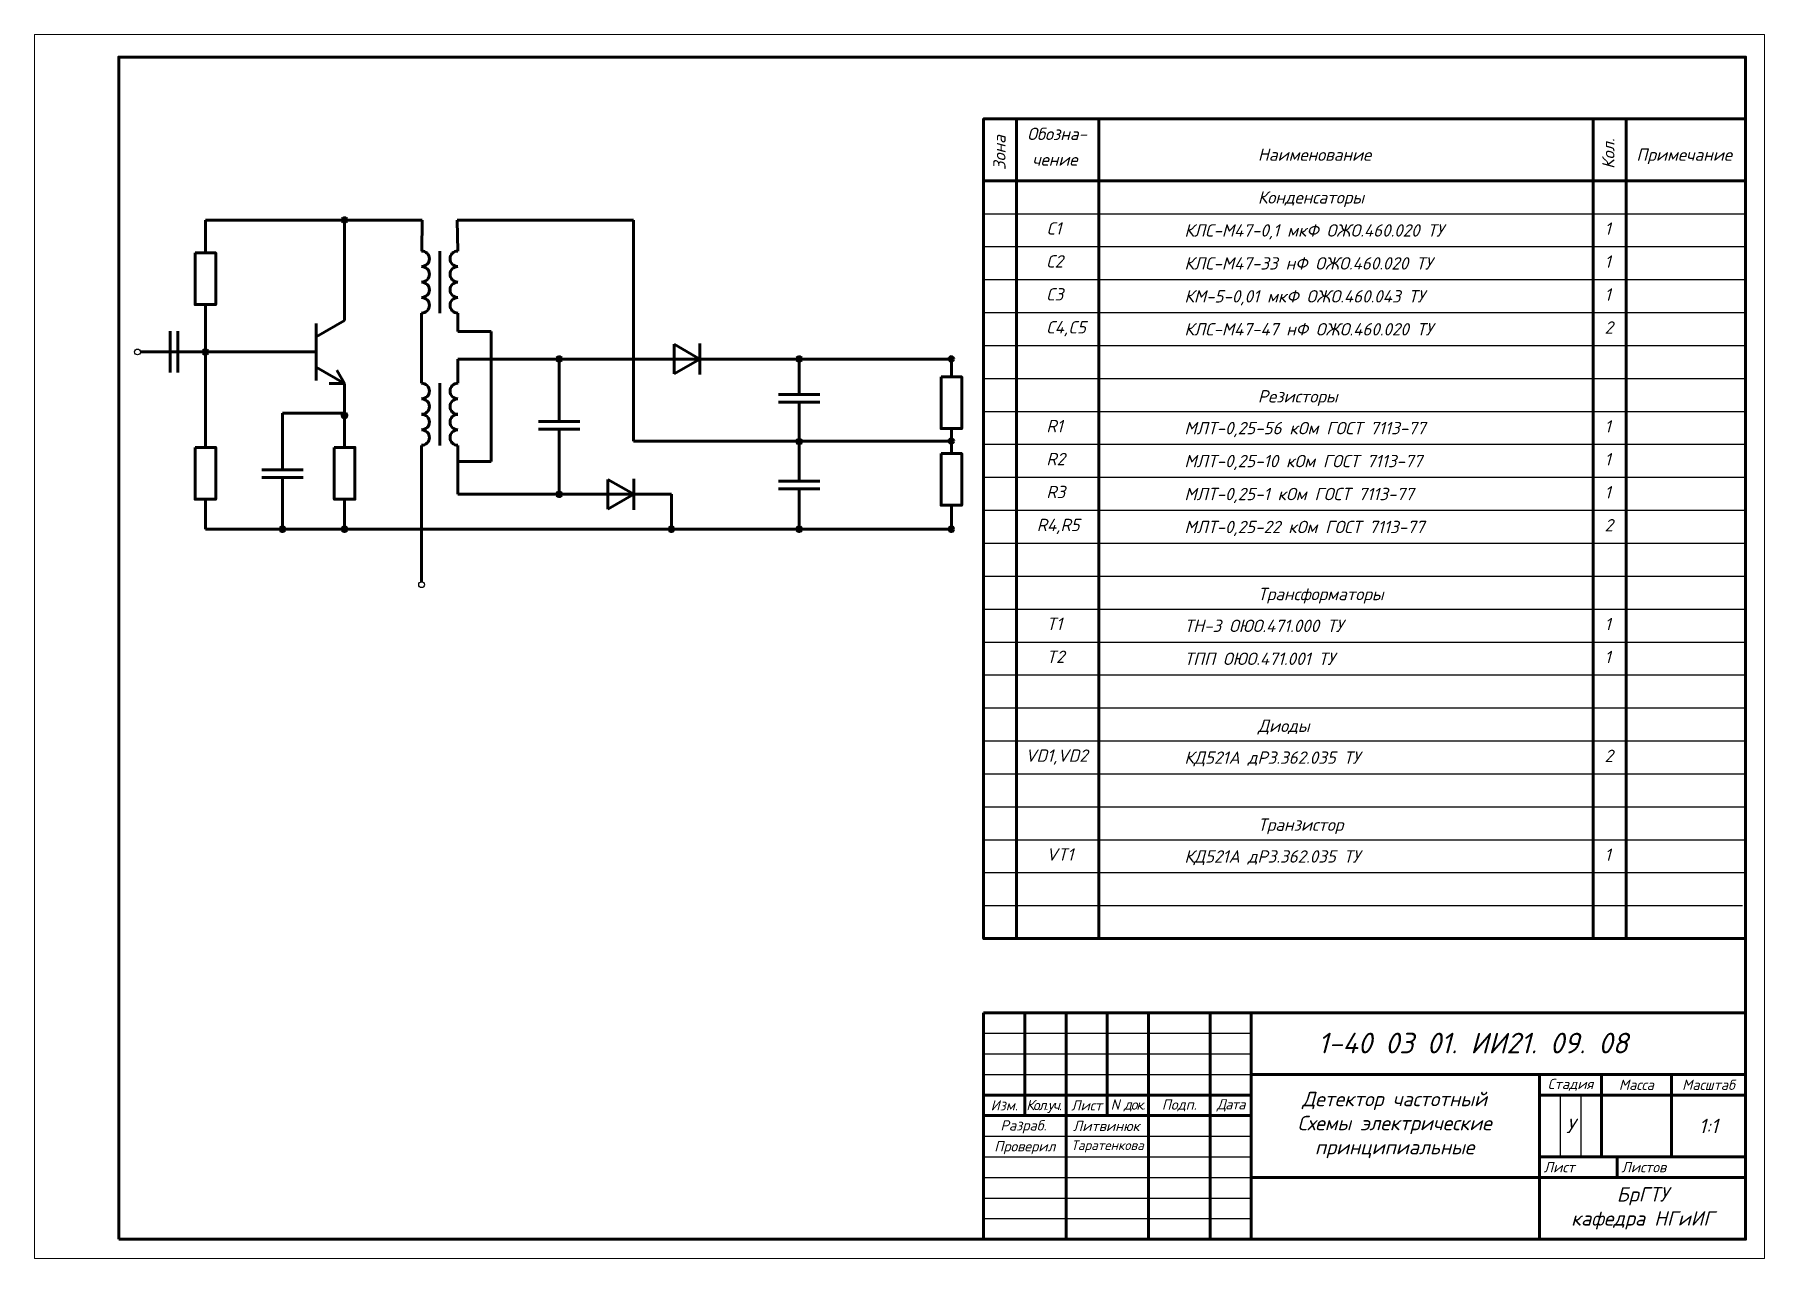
# Paper-space layout 'Лист1' of a CAD drawing. Header units: millimetres. Extents: x -2 to 418, y -3 to 295.
# The model-space entities are those that its viewports show. They can reach past a viewport. Long polylines and large blocks are cut down to what shows.
import ezdxf

# ---------------------------------------------------------------- set-up
doc = ezdxf.new("R2010")
doc.units = ezdxf.units.MM
doc.header["$LTSCALE"] = 0.5
doc.styles.add('GOST-2.304_Type-B', font='isocpeui.ttf')
doc.styles.add('style3', font='isocpeur.ttf', dxfattribs={"width": 0.8, "oblique": 15})

msp = doc.modelspace()

# ---------------------------------------------------------------- linework, layer by layer
msp.add_line((-42208.47, 32293.08), (-42393.47, 32293.08))
at = {"lineweight": 60}
for p, q in [((-42582.42, 32253.54), (-42582.42, 32245.56)), ((-42548.66, 32253.54), (-42582.42, 32253.54)), ((-42548.66, 32253.54), (-42548.66, 32229.15)), ((-42548.66, 32253.54), (-42529.82, 32253.54)), ((-42529.82, 32253.54), (-42529.92, 32246.01)), ((-42521.27, 32253.54), (-42521.17, 32246.01)), ((-42521.27, 32253.54), (-42478.47, 32253.54)), ((-42478.47, 32253.54), (-42478.47, 32199.87)), ((-42525.55, 32230.94), (-42525.55, 32246.01)), ((-42582.42, 32233), (-42582.42, 32198.32)), ((-42555.56, 32225.16), (-42548.66, 32229.15)), ((-42555.56, 32228.41), (-42555.56, 32214.59)), ((-42529.94, 32230.94), (-42529.94, 32213.9)), ((-42521.15, 32230.94), (-42521.15, 32226.44)), ((-42591.02, 32226.52), (-42591.02, 32216.48)), ((-42589.14, 32226.52), (-42589.14, 32216.48)), ((-42521.15, 32226.44), (-42513.04, 32226.44)), ((-42513.04, 32226.44), (-42513.04, 32194.93)), ((-42555.56, 32221.5), (-42598.22, 32221.5)), ((-42462.35, 32219.79), (-42468.63, 32223.41)), ((-42468.63, 32223.41), (-42468.63, 32216.17)), ((-42462.35, 32223.56), (-42462.35, 32216.02)), ((-42555.56, 32217.84), (-42548.66, 32213.85)), ((-42548.66, 32213.85), (-42550.54, 32217.12)), ((-42521.15, 32213.9), (-42521.15, 32219.79)), ((-42521.15, 32219.79), (-42445.08, 32219.79)), ((-42496.53, 32219.79), (-42496.53, 32204.65)), ((-42462.35, 32219.79), (-42468.63, 32216.17)), ((-42401.31, 32219.79), (-42445.08, 32219.79)), ((-42438.26, 32219.79), (-42438.26, 32211.21)), ((-42401.31, 32215.46), (-42401.31, 32219.79)), ((-42548.66, 32213.85), (-42552.42, 32213.85)), ((-42548.66, 32213.85), (-42548.66, 32198.32)), ((-42525.55, 32198.83), (-42525.55, 32213.9)), ((-42433.24, 32211.21), (-42443.28, 32211.21)), ((-42433.24, 32209.32), (-42443.28, 32209.32)), ((-42438.26, 32209.32), (-42438.26, 32190.15)), ((-42563.73, 32206.63), (-42563.73, 32192.89)), ((-42563.73, 32206.63), (-42548.66, 32206.63)), ((-42491.51, 32204.65), (-42501.55, 32204.65)), ((-42491.51, 32202.77), (-42501.55, 32202.77)), ((-42496.53, 32202.77), (-42496.53, 32186.95)), ((-42401.31, 32199.87), (-42478.47, 32199.87)), ((-42401.31, 32202.9), (-42401.31, 32196.83)), ((-42529.94, 32198.83), (-42529.94, 32165.7)), ((-42521.15, 32198.83), (-42521.15, 32186.95)), ((-42513.04, 32194.93), (-42521.15, 32194.93)), ((-42558.71, 32192.89), (-42568.75, 32192.89)), ((-42558.71, 32191.01), (-42568.75, 32191.01)), ((-42563.73, 32191.01), (-42563.73, 32178.48)), ((-42478.43, 32186.95), (-42484.71, 32190.57)), ((-42484.71, 32190.57), (-42484.71, 32183.32)), ((-42478.43, 32190.71), (-42478.43, 32183.18)), ((-42521.15, 32186.95), (-42484.71, 32186.95)), ((-42478.43, 32186.95), (-42484.71, 32183.32)), ((-42478.43, 32186.95), (-42484.71, 32186.95)), ((-42478.43, 32186.95), (-42469.28, 32186.95)), ((-42469.28, 32186.95), (-42469.28, 32178.48)), ((-42433.24, 32190.15), (-42443.28, 32190.15)), ((-42433.24, 32188.27), (-42443.28, 32188.27)), ((-42438.26, 32188.27), (-42438.26, 32178.48)), ((-42582.42, 32185.76), (-42582.42, 32178.48)), ((-42548.66, 32185.76), (-42548.66, 32178.48)), ((-42401.31, 32184.27), (-42401.31, 32178.48)), ((-42582.42, 32178.48), (-42401.31, 32178.48)), ((-42208.47, 32116.08), (-42208.47, 32061.08)), ((-42393.47, 32061.08), (-42208.47, 32061.08))]:
    msp.add_line(p, q, dxfattribs=at)
at = {"linetype": 'Continuous'}
for p, q in [((-42208.55, 32079.11), (-42208.55, 32068.92)), ((-42393.47, 32056.08), (-42328.47, 32056.08)), ((-42393.47, 32051.08), (-42328.47, 32051.08)), ((-42393.47, 32046.08), (-42328.47, 32046.08)), ((-42253.47, 32041.08), (-42253.47, 32026.08)), ((-42248.47, 32041.08), (-42248.47, 32026.08)), ((-42393.47, 32031.08), (-42328.47, 32031.08)), ((-42393.47, 32026.08), (-42328.47, 32026.08)), ((-42393.47, 32021.08), (-42328.47, 32021.08)), ((-42393.47, 32016.08), (-42328.47, 32016.08)), ((-42393.47, 32011.08), (-42328.47, 32011.08))]:
    msp.add_line(p, q, dxfattribs=at)
at = {"linetype": 'Continuous', "lineweight": 60}
for p, q in [((-42393.47, 32061.08), (-42208.47, 32061.08)), ((-42393.47, 32061.08), (-42393.47, 32006.08)), ((-42383.47, 32061.08), (-42383.47, 32036.08)), ((-42373.47, 32061.08), (-42373.47, 32006.08)), ((-42363.47, 32061.08), (-42363.47, 32036.08)), ((-42353.47, 32061.08), (-42353.47, 32006.08)), ((-42338.47, 32061.08), (-42338.47, 32006.08)), ((-42328.47, 32061.08), (-42328.47, 32006.08)), ((-42208.47, 32061.08), (-42208.47, 32006.08)), ((-42328.47, 32046.08), (-42208.47, 32046.08)), ((-42258.47, 32046.08), (-42258.47, 32006.08)), ((-42243.47, 32046.08), (-42243.47, 32026.08)), ((-42226.47, 32046.08), (-42226.47, 32026.08)), ((-42393.47, 32041.08), (-42328.47, 32041.08)), ((-42258.47, 32041.08), (-42208.47, 32041.08)), ((-42393.47, 32036.08), (-42328.47, 32036.08)), ((-42258.47, 32026.08), (-42208.47, 32026.08)), ((-42239.6, 32026.08), (-42239.6, 32021.08)), ((-42328.47, 32021.08), (-42208.47, 32021.08)), ((-42393.47, 32006.08), (-42208.47, 32006.08))]:
    msp.add_line(p, q, dxfattribs=at)
at = {"lineweight": 60}
for points in [[(-42603.47, 32006.08), (-42603.47, 32293.08), (-42208.47, 32293.08), (-42208.47, 32006.08), (-42603.47, 32006.08)], [(-42208.47, 32278.08), (-42393.47, 32278.08), (-42393.47, 32079.08)], [(-42393.47, 32278.08), (-42393.47, 32087.08)], [(-42385.47, 32278.08), (-42385.47, 32079.08)], [(-42365.47, 32278.08), (-42365.47, 32079.08)], [(-42245.47, 32278.08), (-42245.47, 32079.08)], [(-42237.47, 32278.08), (-42237.47, 32079.08)], [(-42208.47, 32263.08), (-42393.47, 32263.08)], [(-42393.47, 32263.08), (-42209.19, 32263.08)], [(-42208.47, 32079.08), (-42393.47, 32079.08), (-42393.47, 32087.08)], [(-42393.47, 32079.08), (-42209.19, 32079.08)]]:
    msp.add_lwpolyline(points, dxfattribs=at)
at = {"linetype": 'Continuous'}
for points in [[(-42393.47, 32278.08), (-42209.19, 32278.08)], [(-42393.47, 32255.08), (-42208.47, 32255.08)], [(-42393.47, 32247.08), (-42208.47, 32247.08)], [(-42393.47, 32239.08), (-42208.47, 32239.08)], [(-42393.47, 32231.08), (-42208.47, 32231.08)], [(-42393.47, 32223.08), (-42208.47, 32223.08)], [(-42393.47, 32215.08), (-42208.47, 32215.08)], [(-42393.47, 32207.08), (-42208.47, 32207.08)], [(-42393.47, 32199.08), (-42208.47, 32199.08)], [(-42393.47, 32191.08), (-42208.47, 32191.08)], [(-42393.47, 32183.08), (-42208.47, 32183.08)], [(-42393.47, 32175.08), (-42208.47, 32175.08)], [(-42393.47, 32167.08), (-42208.47, 32167.08)], [(-42393.47, 32159.08), (-42208.47, 32159.08)], [(-42393.47, 32151.08), (-42208.47, 32151.08)], [(-42393.47, 32143.08), (-42208.47, 32143.08)], [(-42393.47, 32135.08), (-42208.47, 32135.08)], [(-42393.47, 32127.08), (-42208.47, 32127.08)], [(-42393.47, 32119.08), (-42208.47, 32119.08)], [(-42393.47, 32111.08), (-42208.47, 32111.08)], [(-42393.47, 32103.08), (-42208.47, 32103.08)], [(-42393.47, 32095.08), (-42208.47, 32095.08)], [(-42393.47, 32087.08), (-42209.19, 32087.08)]]:
    msp.add_lwpolyline(points, dxfattribs=at)
at = {"lineweight": 60}
for points in [[(-42584.93, 32245.56), (-42579.91, 32245.56), (-42579.91, 32233), (-42584.93, 32233)], [(-42403.82, 32215.46), (-42398.8, 32215.46), (-42398.8, 32202.9), (-42403.82, 32202.9)], [(-42584.93, 32198.32), (-42579.91, 32198.32), (-42579.91, 32185.76), (-42584.93, 32185.76)], [(-42551.17, 32198.32), (-42546.15, 32198.32), (-42546.15, 32185.76), (-42551.17, 32185.76)], [(-42403.82, 32196.83), (-42398.8, 32196.83), (-42398.8, 32184.27), (-42403.82, 32184.27)]]:
    msp.add_lwpolyline(points, close=True, dxfattribs=at)
at = {"lineweight": 106}
for centre, radius in [((-42598.22, 32221.5), 53408.9), ((-42548.66, 32253.54), 0.5), ((-42582.42, 32221.5), 0.5), ((-42496.53, 32219.79), 0.5), ((-42438.26, 32219.79), 0.5), ((-42401.31, 32219.79), 0.5), ((-42548.66, 32206.09), 0.5), ((-42438.26, 32199.74), 0.5), ((-42401.31, 32199.87), 0.5), ((-42496.53, 32186.95), 0.5), ((-42563.73, 32178.48), 0.5), ((-42548.66, 32178.48), 0.5), ((-42469.28, 32178.48), 0.5), ((-42438.26, 32178.48), 0.5), ((-42401.31, 32178.48), 0.5)]:
    msp.add_circle(centre, radius, dxfattribs=at)
at = {"lineweight": 30}
for centre in [(-42598.92, 32221.5), (-42529.94, 32165)]:
    msp.add_circle(centre, 0.7, dxfattribs=at)
at = {"lineweight": 60}
for centre, start, end in [((-42529.94, 32244.13), 270, 90), ((-42521.15, 32244.13), 90, 270), ((-42529.94, 32240.36), 270, 90), ((-42521.15, 32240.36), 90, 270), ((-42529.94, 32236.59), 270, 90), ((-42521.15, 32236.59), 90, 270), ((-42529.94, 32232.83), 270, 90), ((-42521.15, 32232.83), 90, 270), ((-42529.94, 32212.02), 270, 90), ((-42521.15, 32212.02), 90, 270), ((-42529.94, 32208.25), 270, 90), ((-42521.15, 32208.25), 90, 270), ((-42529.94, 32204.48), 270, 90), ((-42521.15, 32204.48), 90, 270), ((-42529.94, 32200.72), 270, 90), ((-42521.15, 32200.72), 90, 270)]:
    msp.add_arc(centre, 1.88, start, end, dxfattribs=at)

# ---------------------------------------------------------------- texts
at = {"linetype": 'Continuous', "style": 'style3', "oblique": 15}
for s, p in [('Обозна-', (-42382.88, 32272.96)), ('Наименование', (-42326.88, 32267.91)), ('Примечание', (-42234.98, 32267.91)), ('чение', (-42381.69, 32266.73))]:
    msp.add_text(s, height=3, dxfattribs=at).set_placement(p)
for s, p in [('Зона', (-42388.14, 32265.65)), ('Кол.', (-42240.28, 32265.94))]:
    msp.add_text(s, height=3, rotation=90, dxfattribs=at).set_placement(p)
at = {"color": 0, "linetype": 'Continuous', "style": 'style3', "oblique": 15}
for s, p in [('Конденсаторы', (-42326.88, 32257.53)), ('C1', (-42378.24, 32250)), ('КЛС-М47-0,1 мкФ ОЖО.460.020 ТУ', (-42344.72, 32249.51)), ('1', (-42242.69, 32249.95)), ('С2', (-42378.24, 32242)), ('КЛС-М47-33 нФ ОЖО.460.020 ТУ', (-42344.72, 32241.51)), ('1', (-42242.69, 32241.95)), ('С3', (-42378.24, 32234)), ('1', (-42242.69, 32233.95)), ('КМ-5-0,01 мкФ ОЖО.460.043 ТУ', (-42344.72, 32233.51)), ('С4,C5', (-42378.24, 32226)), ('КЛС-М47-47 нФ ОЖО.460.020 ТУ', (-42344.72, 32225.51)), ('2', (-42242.69, 32225.95)), ('Резисторы', (-42326.88, 32209.23)), ('R1', (-42378.24, 32202)), ('МЛТ-0,25-56 кОм ГОСТ 7113-77', (-42344.72, 32201.51)), ('1', (-42242.69, 32201.95)), ('R2', (-42378.24, 32194)), ('МЛТ-0,25-10 кОм ГОСТ 7113-77', (-42344.72, 32193.51)), ('1', (-42242.69, 32193.95)), ('R3', (-42378.24, 32186)), ('МЛТ-0,25-1 кОм ГОСТ 7113-77', (-42344.72, 32185.51)), ('1', (-42242.69, 32185.95)), ('R4,R5', (-42380.57, 32178)), ('МЛТ-0,25-22 кОм ГОСТ 7113-77', (-42344.72, 32177.51)), ('2', (-42242.69, 32177.95)), ('Трансформаторы', (-42326.88, 32161.23)), ('T1', (-42378.24, 32154)), ('1', (-42242.69, 32153.95)), ('ТН-3 ОЮО.471.000 ТУ', (-42344.72, 32153.51)), ('T2', (-42378.24, 32146)), ('ТПП ОЮО.471.001 ТУ', (-42344.72, 32145.51)), ('1', (-42242.69, 32145.95)), ('Диоды', (-42326.88, 32129.23)), ('VD1,VD2', (-42383.35, 32122)), ('КД521А дР3.362.035 ТУ', (-42344.72, 32121.51)), ('2', (-42242.69, 32121.95)), ('Транзистор', (-42326.88, 32105.23)), ('VT1', (-42378.24, 32098)), ('КД521А дР3.362.035 ТУ', (-42344.72, 32097.51)), ('1', (-42242.69, 32097.95))]:
    msp.add_text(s, height=3, dxfattribs=at).set_placement(p)
at = {"color": 1, "linetype": 'Continuous', "attachment_point": 5, "style": 'GOST-2.304_Type-B'}
for s, insert, char_height, width in [('{\\C256;1-40 03 01. ИИ21. 09. 08}', (-42274.64, 32053.71), 5, 100.7852), ('{\\C256;Литвинюк}', (-42363.71, 32033.58), 2.5, 18), ('{\\C256;Таратенкова}', (-42363.41, 32028.58), 2.3, 18)]:
    msp.add_mtext(s, dxfattribs=dict(at, insert=insert, char_height=char_height, width=width))
at = {"linetype": 'Continuous', "style": 'GOST-2.304_Type-B'}
for s, insert, char_height, width, attachment_point in [('Стадия', (-42250.97, 32043.58), 2.5, 13, 5), ('Масса', (-42234.97, 32043.58), 2.5, 15, 5), ('Масштаб', (-42217.47, 32043.58), 2.5, 16, 5), ('Изм.', (-42388.47, 32038.58), 2.5, 8, 5), ('{\\T0.8;Кол.уч.}', (-42378.87, 32038.31), 2.5, 9, 5), ('Лист', (-42368.47, 32038.58), 2.5, 8, 5), ('{\\T0.8;N док.}', (-42358.47, 32038.58), 2.5, 9, 5), ('Подп.', (-42345.97, 32038.58), 2.5, 13, 5), ('{\\T0.9;Дата}', (-42333.47, 32038.58), 2.5, 8, 5), ('Детектор частотный\\PСхемы электрические \\Pпринципиальные', (-42293.69, 32033.81), 3.5, 61.571, 5), ('У', (-42250.97, 32033.58), 3.5, 3, 5), ('1:1', (-42217.47, 32033.58), 3.5, 16, 5), ('Разраб.', (-42383.8, 32033.38), 2.5, 18, 5), ('Проверил', (-42383.47, 32028.31), 2.5, 18, 5), ('Лист', (-42257.47, 32023.58), 2.5, 16.8636, 4), ('Листов', (-42238.6, 32023.58), 2.5, 29.1364, 4), ('БрГТУ \\Pкафедра НГиИГ', (-42233.47, 32013.58), 3.5, 48, 5)]:
    msp.add_mtext(s, dxfattribs=dict(at, insert=insert, char_height=char_height, width=width, attachment_point=attachment_point))

psp = doc.layouts.new('Лист1')

# ---------------------------------------------------------------- viewports
at = {"layer": '0', "view_target_point": (-42255.07, 32046.83)}
psp.add_viewport(center=(207.62, 146.06), size=(420.02, 297.1363), view_center_point=(-158.83, 103.16), view_height=297.1363, dxfattribs=at)

doc.saveas('drawing.dxf')
